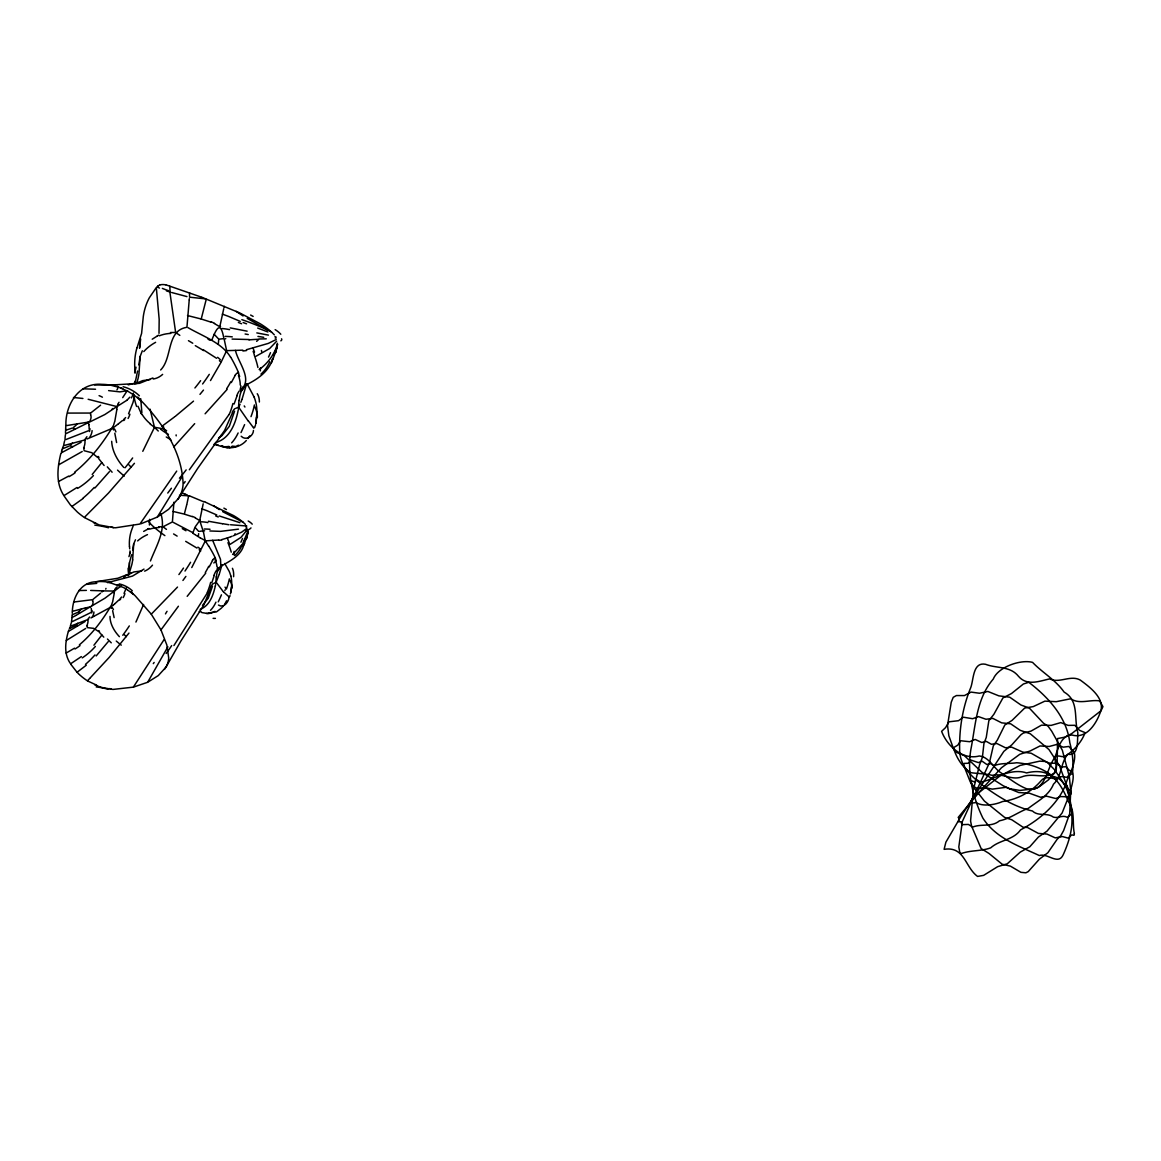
<?xml version="1.0" encoding="UTF-8"?>
<svg xmlns="http://www.w3.org/2000/svg" width="1161" height="1161" viewBox="0 0 1161 1161"><rect width="100%" height="100%" fill="white"/><g stroke="black" fill="none" stroke-linecap="round" stroke-linejoin="round"><path stroke-width="1.5" d="M149.609 519.33L149.406 525.033M90.616 414.84L90.587 413.751M137.578 371.012L134.966 383.638M256.523 417.205L256.175 422.517M92.677 600.876L92.648 600.15M131.614 554.711L129.481 562.679L129.045 573.897L117.812 578.251L95.971 581.763L98.83 581.53M136.737 383.609L138.014 378.675A227.382 135.634 8.7 0 0 138.957 373.769L140.147 356.442L142.324 350.767M135.489 539.792L133.704 543.928L132.63 559.907M116.898 407.627L116.913 406.597L126.694 400.385M114.329 591.791L114.344 591.08A14.962 3.12 -50.6 0 0 114.692 590.659L115.694 589.251M114.315 592.095L114.271 593.126M116.869 408.411L116.826 409.528M65.495 433.024L65.567 430.789M72.055 616.651L72.098 615.504M65.611 429.73L65.669 428.394M231.286 589.773L231.619 585.26M231.286 589.599L231.344 587.713M141.889 412.765L140.713 398.658M231.634 584.81L231.678 583.823A42.58 29.881 31 0 0 230.836 576.03M65.669 428.162L65.814 425.71L90.021 421.835L104.809 414.564L116.913 406.597L88.149 399.268M256.784 414.55L256.857 413.084A51.374 38.56 36 0 0 255.971 402.969L255.812 402.432A41.041 30.912 35.8 0 0 254.07 396.931M116.811 409.775L114.866 420.993M189.519 296.331L189.591 292.79M256.77 414.651L255.783 423.925L256.088 423.025M72.214 613.197L72.33 611.368L85.261 607.987M216.222 576.785L215.844 583.664M114.257 593.315L112.661 601.659M218.674 340.129L218.283 344.266M65.408 434.824L65.001 438.568M238.963 400.313L238.455 408.933M90.036 428.757L89.513 431.544M71.982 618.131L71.532 621.425M65.872 424.999C65.451 404.492 79.035 382.274 101.878 384.349A54.03 38.705 36.4 0 1 110.266 385.104L139.451 383.348L152.933 377.964M198.633 533.625L198.371 535.99M92.169 610.904L91.734 612.964M189.345 298.667L189.228 299.814M72.374 610.86C72.969 597.233 80.559 582.082 95.928 581.777M159.013 333.323L159.173 319.319L156.314 287.536L149.319 297.811A88.454 67.802 37.9 0 0 143.296 316.547L141.598 333.396L137.056 347.749M217.586 567.352L216.962 569.993M172.452 521.347L173.918 502.191M246.654 383.667L242.127 398.978M189.199 300.206L187.008 326.473M240.995 385.916L240.124 390.009M134.647 383.681L134.981 381.287M60.836 453.516C57.484 467.215 55.568 482.816 63.695 495.297M140.641 339.012L139.552 348.213L140.191 342.771M68.151 632.048C65.35 642.28 63.768 653.454 70.11 663.12M232.548 412.605L224.581 430.47L197.747 468.289L178.46 498.388L180.419 494.891A49.981 35.643 34.8 0 0 183.104 484.108C182.161 452.514 163.599 424.534 142.6 402.214A53.435 38.226 36.5 0 0 141.497 401.155L134.183 395.204L134.066 396.975M277.552 344.12L276.333 349.505M203.175 503.83L199.707 520.563L203.451 531.97M138.841 364.931L140.147 356.442M188.604 495.979L186.863 504.266M231.054 591.326L231.271 589.948L230.995 591.675M206.179 299.567L201.216 319.014L210.838 322.09M132.644 550.125L133.704 543.928M248.12 531.753L248.048 532.318M277.494 344.541L277.363 345.383M228.978 597.407C228.775 601.471 224 608.669 218.471 605.07M253.461 430.455C253.49 435.448 246.364 441.456 241.198 436.26M129.481 562.679L129.045 568.266M277.319 345.615L276.986 346.95M247.975 530.998L242.576 543.987L232.592 554.45M221.954 564.856L219.313 574.071M277.377 343.264C275.723 352.654 267.93 363.495 259.164 369.532M235.828 408.28L238.803 407.177L239.384 405.9M64.523 441.224L63.782 444.373M246.437 538.719L247.99 532.594L247.714 533.683M230.952 591.907L230.879 592.415M238.266 409.877C235.639 423.243 229.98 438.858 215.322 442.631M215.598 584.839L215.322 586.029M71.213 622.993L70.473 625.677M203.654 501.784L189.693 495.95M215.278 586.203C213.189 595.303 209.662 605.752 200.156 609.409M234.566 411.226L229.312 426.334L221.954 435.622A44.016 33.582 -83.2 0 1 218.645 437.784M276.782 348.198L276.274 349.722M224.349 306.359L224.044 307.563M212.478 586.29L208.211 598.278L202.464 605.331M223.725 308.797L219.792 326.691L214.379 323.6M186.703 504.875L184.323 514.105L172.931 511.42M255.493 425.057L254.564 427.669M275.767 351.478L276.405 349.679M276.347 349.896L275.52 352.523M230.662 593.024L230.386 593.91M114.663 421.646L113.705 424.679M246.727 537.282L247.482 534.539L245.508 538.748M61.678 450.758L61.446 452.732M84.347 448.073L83.868 449.481M61.736 450.555L62.143 449.322M113.473 425.405C103.387 442.675 90.384 459.567 74.565 472.251M276.623 348.126L274.562 353.075M79.383 644.834C92.474 633.819 103.111 619.495 111.587 604.866M192.973 532.623L194.946 527.428M192.944 532.71L173.149 522.319M112.501 602.153L111.761 604.315M87.467 625.663L87.031 626.882M211.81 582.778L214.321 575.188M126.404 587.727L124.024 593.387M275.404 352.61L271.471 362.74M62.578 448.044L63.028 446.753M246.422 538.196L243.2 546.323M211.81 339.999C215.772 330.464 220.256 319.086 223.754 337.822M160.828 513.641C166.255 529.996 156.662 545.133 150.437 560.966M219.095 574.666L216.135 582.212L213.595 583.562M68.847 630.002L68.339 631.453L84.971 621.599M143.587 604.46L135.924 622.064M234.087 404.043L236.989 395.916M186.355 327.417C166.357 330.87 172.554 357.98 160.653 369.982M241.952 399.457L240.849 402.33M210.765 587.916L203.886 604.896L180.782 641.206L165.805 667.372L158.302 675.571L147.679 682.247L167.895 646.779M225.176 589.773L224.857 590.615M69.602 627.985L69.805 627.462M133.326 525.411L131.324 530.882A72.185 50.982 31.2 0 0 129.437 546.367M248.251 420.746L253.635 427.959M240.08 404.246L239.717 405.131M128.552 575.58L131.875 564.449A185.136 124.183 6.6 0 0 132.702 559.921M244.652 543.246L244.115 544.451M273.386 357.849L272.748 359.286M191.768 567.555L205.12 541.331M243.549 545.685C240.574 556.917 226.424 562.621 220.546 566.597M272.08 360.737C267.451 373.058 255.768 380.169 246.059 384.915M205.221 541.113L203.48 532.072M229.863 596.449L229.98 595.564M221.432 361.535L226.627 350.651L224.334 339.897M187.792 327.533C202.333 336.008 222.172 342.843 230.575 357.24M220.866 566.031L220.503 559.341L212.681 540.373L205.323 540.895L208.632 546.12M221.824 564.783L220.967 566.191M209.256 566.916L212.55 560.429M247.322 529.605L241.038 537.34L229.849 544.524L227.28 538.007L221.78 539.575M274.431 353.35L273.459 355.251M150.059 409.151L154.486 427.321L142.788 451.31M226.598 600.774L225.844 602.138M231.3 382.579L235.204 375.366M195.324 526.673L199.707 520.563L195.237 517.893M245.203 539.314L244.405 540.736M207.558 592.531L173.918 645.545M241.546 390.473L245.813 385.321L244.797 386.482M276.637 341.232L269.657 348.532L256.044 356.238M122.703 397.628L127.26 390.618M128.537 413.838L133.007 402.475A220.488 118.959 10.5 0 0 133.994 398.078M229.152 414.39L189.359 469.77M225.278 603.081L224.683 604.025M249.76 435.883L247.903 438.568M218.283 569.325L220.111 567.032L218.224 568.832M86.915 436.71L85.232 439.105M205.729 573.142L187.182 596.333M88.454 421.791L88.062 422.357A6.24 2.656 -48.3 0 1 87.786 422.749L86.799 423.359M141.047 523.742L157.316 517.066L181.522 477.722M89.6 616.984L87.815 619.452L88.584 619.205M210.489 380.561L221.098 362.247L219.4 360.65M177.822 499.361L178.46 498.388L168.65 509.273L157.316 517.066M101.225 687.37L112.225 689.344A42.014 27.501 30.4 0 0 113.372 689.387L133.341 687.138L164.049 639.624M118.553 404.347L117.305 406.089A18.039 5.036 -51.6 0 1 116.942 406.611M1053.433 774.198C1060.269 768.582 1052.49 761.21 1055.944 754.476C1058.629 746.77 1061.923 734.898 1071.966 735.029C1086.072 738.991 1095.52 724.885 1099.873 713.493C1106.448 699.256 1090.295 687.501 1080.325 680.099C1070.457 674.57 1059.674 683.727 1049.617 678.895C1039.11 681.217 1026.963 686.296 1018.4 676.195C1010.041 665.775 996.718 668.634 985.529 664.281C972.628 661.726 973.789 679.678 970.698 687.733C962.73 707.064 959.218 728.31 959.639 749.237C959.537 766.536 972.163 777.072 984.601 786.81C999.273 797.302 1014.83 807.084 1032.434 810.988C1038.514 816.807 1046.932 812.221 1053.375 817.126C1058.077 818.723 1062.533 814.558 1067.307 817.359L1071.951 813.759L1067.293 786.229L1063.969 783.82L1054.783 769.961L1047.512 762.574L1031.2 753.257L1022.754 752.096L1011.55 747.103L1005.484 747.786L996.777 743.475L991.45 744.288L986.24 741.357L981.756 742.489L975.211 739.455L969.667 741.719L960.597 740.733L957.854 745.086L953.471 747.713C956.113 757.335 962.106 766.884 970.407 772.602C977.664 773.748 985.05 773.458 992.249 775.345C1002.407 772.776 1011.579 780.729 1021.709 776.912C1031.984 772.733 1043.594 778.639 1053.39 773.908M227.135 389.399L205.105 413.795M185.876 576.407L182.93 580.456M128.958 633.093L109.163 657.445L89.977 678.14M164.427 669.404L166.516 666.167A40.635 27.037 30.2 0 0 168.708 658.011L166.865 645.052L160.973 629.901L178.417 606.231M99.295 632.208L101.878 635.023L93.925 645.226M84.579 517.632L99.149 524.946L114.402 527.747A51.592 36.049 34.9 0 0 115.723 527.762L139.9 524.046L176.719 471.09M223.594 605.563L222.433 607.043M98.7 458.624L101.82 462.586L92.198 474.472M84.985 439.453L84.521 440.048L85.275 439.729M134.444 463.312L108.452 493.091L84.332 517.458A52.216 36.542 34.8 0 1 77.395 512.074L70.444 504.977L64.363 496.386M84.521 440.048L63.376 445.708M108.176 641.685L96.174 655.95M203.48 390.081L199.968 394.363M121.6 597.001L119.96 598.902M109.424 471.642L94.926 488.012M72.49 443.038L70.211 445.403M173.86 446.825L194.685 423.663M129.858 397.164L127.812 399.34A72.751 48.414 42.5 0 1 126.709 400.4M77.743 623.268L75.944 625.126M246.321 440.512C240.371 447.362 229.704 449.67 221.316 446.143M177.517 587.074L151.278 614.184L160.973 629.901M221.707 607.885L216.512 611.862L210.852 612.616M89.673 678.474L87.423 680.839A42.522 27.864 30.4 0 1 81.691 676.602L79.558 674.73M125.635 417.568L123.647 419.527M247.003 528.211L241.633 532.173L233.288 535.816M119.032 599.86L114.649 603.938M241.59 389.037C252.735 378.733 237.816 362 235.465 350.404M151.235 614.125L135.213 595.825A43.189 28.909 31.3 0 0 134.313 595.012L127.521 589.89M80.153 610.425L78.455 611.949M121.426 585.754L105.041 598.147L90.326 606.797M193.524 401.125L175.311 416.349M101.863 592.008L103.126 590.876L114.344 591.08M100.514 593.213L93.04 599.323M114.518 604.054L113.691 604.779M113.401 605.026L112.211 606.071M100.586 405.189L91.168 412.619M111.296 606.869L94.143 616.201M157.243 286.593L157.707 286.201A10.725 8.127 40.7 0 1 158.085 285.94M143.993 569.093L132.514 576.074L108.931 582.271A43.683 29.257 31.2 0 0 101.921 581.545L99.266 581.516M122.544 420.5L118.335 423.881M73.491 427.451L75.45 425.739A12.249 5.907 -45 0 0 77.279 423.765M86.262 665.238L77.047 672.263L71.053 664.6M162.105 426.16L174.731 416.77M117.885 424.229L112.936 428.003M82.939 498.606L71.822 506.559M112.806 428.104L86.944 439.018M85.696 628.464L66.293 640.495M152.222 339.215L157.49 335.877M276.245 339.491L268.336 343.395L246.408 349.722M82.213 451.513L58.63 464.835M158.723 526.746L163.004 526.789L171.901 522.203M81.357 656.589L70.56 663.831M143.659 531.419L148.013 529.039M158.114 285.925L159.637 285.127M81.11 442.268L61.722 452.616M76.989 487.504L63.913 495.66M74.536 648.186L66.119 653.062M86.611 423.475L65.466 433.938M238.411 445.156L235.988 446.506L232.142 446.129M141.671 570.936L133.82 571.952L127.188 575.101M215.017 611.354L213.174 612.311M68.688 476.083L58.485 481.539M135.344 383.681L142.658 380.634L150.146 379.56M93.765 616.404L90.95 617.942M72.011 617.507L75.668 615.577M128.929 573.926L131.556 572.721M75.958 615.417L90.21 606.869L85.392 607.972M90.848 612.544L83.128 616.36M71.416 622.006L82.765 616.535M69.355 628.609L74.943 625.866M147.578 682.305L133.399 687.123M70.27 626.258L87.206 619.814M110.658 607.377L110.745 607.334A14.208 6.342 -64.3 0 1 111.645 608.408M72.127 614.779L77.671 612.413M88.425 430.76L64.755 439.99M62.288 448.886L69.079 446.143M137.854 382.39L128.189 384.871M212.869 612.442L207.645 613.516L201.796 612.587M127.086 390.691L119.946 391.881L108.597 390.604M232.04 536.28L230.923 536.687M230.531 536.832L227.28 538.007M246.567 527.079L246.074 527.254M65.582 430.296L72.345 428.075M229.356 447.246L226.772 447.667M238.658 407.206L248.164 420.935M199.445 531.404L202.435 530.911M208.545 613.342L206.469 613.487M219.168 339.143L223.13 338.693M238.455 529.155L220.59 531.361L209.88 530.969M92.111 599.729L73.97 601.993M86.64 584.36L96.74 583.373M275.186 338.112L276.115 338.011M111.514 582.241L107.451 582.619M205.802 540.852L200.2 537.848M218.79 540.01L215.177 540.257M249.368 339.534L232.084 339.07M205.512 298.87L189.461 297.172M208.53 613.472L208.704 613.458A20.448 13.09 -79 0 0 210.867 613.037M242.794 350.158L226.627 350.651M203.16 530.853L204.626 530.795M170.464 332.51L175.645 332.496L179.824 335.384M78.672 590.543L86.393 590.383M212.521 540.373L214.364 540.286M67.773 413.084L90.5 413.055M87.438 627.637L93.722 628.362L98.569 631.482M266.261 338.823L259.005 338.983M115.708 385.307L94.636 384.915M76.031 625.619L77.09 625.692A11.407 5.834 -49.4 0 1 77.555 625.808M83.171 388.804L95.536 389.24M90.674 590.441L103.126 590.876M225.756 338.678L224.131 339.128M113.343 527.704L111.282 526.876M73.477 397.497L82.91 398.455M111.412 689.286L109.714 688.531M245.682 525.904L246.785 526.006M245.885 525.933L230.546 524.743M84.027 450.686L91.777 452.688L97.814 457.594M87.626 680.97L96.668 685.164M222.462 523.742L208.399 521.245M150.248 424.142L154.5 427.277L163.266 428.772M93.504 522.697L95.507 522.9M179.491 495.254L189.446 495.849M247.133 331.175L230.241 327.895M201.317 611.891L199.271 611.499M70.415 445.998L71.706 446.317A13.7 7.996 -52 0 1 72.272 446.564L72.693 446.811M165.921 284.822L201.709 297.245M110.498 385.147L119.336 387.44L128.058 391.388M187.501 315.545L201.216 319.014M268.423 335.108L256.813 332.902M108.974 582.343L123.327 587.422M186.95 296.592L171.625 292.499M117.116 584.622L118.959 585.115M185.121 514.396L192.291 516.645M120.468 387.861L122.732 388.543M274.939 336.617L275.999 336.951M215.003 444.068L218.253 445.113M175.645 332.496L169.854 291.962M239.906 522.668L219.226 515.948M169.332 291.803L166.4 290.86M100.804 687.239L94.868 684.961M228.848 596.696L223.463 591.834M201.97 508.895L205.729 510.245A71.489 44.553 9.7 0 1 207.093 510.767L216.802 514.976M222.346 314.138L226.888 315.792A86.886 46.948 11.4 0 1 228.528 316.402L240.225 321.379M213.929 444.286L221.533 446.419A25.861 23.539 75.9 0 0 228.993 446.404M246.567 323.817L243.157 322.54M78.556 612.355L79.601 612.863M257.684 328.055L267.872 331.973M181.74 492.801L184.889 494.035M185.034 494.093L187.327 495.007M203.785 501.523L205.279 502.132M201.883 297.318L205.526 298.783M205.686 298.856L239.616 312.875L260.035 323.658A64.9 49.691 36.7 0 1 266.29 327.823L266.638 328.084A56.163 43.146 36.9 0 1 268.684 329.651L271.558 332.09L247.22 318.404M205.686 502.292L233.434 515.513A53.595 38.284 31.2 0 1 238.658 518.836L238.948 519.04A46.353 33.205 31.2 0 1 240.661 520.288L243.055 522.203L222.709 511.682M159.463 288.059L157.316 286.97M123.763 587.669L127.159 589.657M170.362 439.409L166.255 437M128.16 391.446L134.183 395.204M73.448 428.162L74.71 429.033M199.997 537.746L195.237 534.815M188.445 340.681L192.755 343.235M185.687 541.345L196.906 548.05M173.584 533.944L177.14 536.106M203.088 349.621L216.57 358.285M243.07 315.966L236.147 311.337M166.633 430.731L165.762 430.18M219.269 509.592L213.537 505.572M165.355 429.904L164.383 429.236M192.799 533.175L194.656 534.423M166.458 529.372L163.004 526.789M199.17 549.763L200.679 551.054M214.117 334.237L218.428 338.809M133.486 594.301L131.89 592.574M243.244 522.363L245.392 524.38M158.259 431.021L154.5 427.277M223.275 591.66L216.135 582.212M195.57 527.979L198.516 531.23M271.79 332.307L274.344 334.861M79.224 674.425L77.076 672.292M126.215 636.678L124.358 634.748M131.149 467.273L128.9 464.835M138.536 398.092L140.481 400.226M103.779 637.142L101.878 635.023M88.338 423.301L89.237 424.621M104.113 465.503L101.82 462.586M224.697 563.477L229.196 571.343A34.017 23.931 30.8 0 1 230.691 575.609L230.807 576.03M140.96 412.953L137.999 406.263M247.061 383.74L254.056 396.931M215.119 557.962L216.323 560.807M238.266 372.637L239.674 376.498M253.011 348.024L254.535 352.073M114.126 617.623L112.632 610.701M116.608 442.544L114.808 433.227M163.759 428.394L163.556 426.711M130.308 553.173L129.945 550.924M135.227 373.044L134.807 368.066A87.264 65.93 36.5 0 1 136.969 347.705M129.698 548.819L129.495 546.381M170.13 292.05L169.782 286.274M260.456 367.877A35.483 2.815 87.1 0 1 260.311 370.881M221.025 435.375A10.42 4.6 40 0 1 221.736 435.331M232.287 412.358A36.397 18.112 51.5 0 1 234.986 408.585M239.239 400.516A25.02 12.292 78.5 0 1 241.633 390.618M230.763 357.24A46.106 12.582 57.1 0 1 238.615 372.87M235.044 375.322A10.275 7.169 -9.2 0 1 238.078 372.478M238.455 375.467A37.413 10.652 56.6 0 1 240.225 385.002M242.634 387.193A48.472 9.607 -51 0 1 242.591 387.992M236.699 395.959A32.363 17.575 -19.5 0 1 239.195 391.054M240.937 391.272A25.498 13.961 -19.2 0 1 242.809 389.37M232.882 403.549A176.312 104.838 26.6 0 1 229.21 414.419M186.152 469.9A281.049 119.656 -15.7 0 1 179.433 478.216M253.113 351.319A26.122 2.191 68.8 0 1 254.172 354.163M254.23 355.005A27.167 4.847 67.4 0 1 257.916 367.5M261.704 351.667A36.354 3.091 78.6 0 1 261.414 350.404M246.582 350.506A39.953 38.182 39.2 0 1 242.896 350.97M254.39 404.971A33.466 11.595 -63.3 0 1 250.994 416.639M254.607 406.437A38.066 18.112 37.1 0 1 257.321 417.641M257.249 393.724A38.821 19.229 -49 0 1 259.367 402.011M222.128 445.984A37.196 2.641 20.5 0 1 224.204 446.854M244.594 424.621A34.061 4.078 -66.4 0 1 240.995 432.574M238.121 432.98A25.527 12.698 -73.5 0 1 231.634 442.863M232.185 446.767A24.541 15.485 -75.1 0 1 229.327 447.711M272.298 359.329A69.631 21.391 -61.8 0 1 271.645 360.766M270.484 352.668A46.571 22.799 -58.9 0 1 268.51 357.095M184.164 483.136A136.316 74.754 -86 0 1 185.165 481.539M255.884 422.27A49.197 17.197 47.6 0 1 255.812 422.793M225.118 336.371A41.665 19.36 6.5 0 1 232.287 336.864M248.962 339.897A26.659 3.512 -6.7 0 1 258.076 339.302M281.542 338.78A62.143 8.287 6.7 0 1 280.831 340.855M167.75 493.048A102.966 10.58 -55.8 0 1 171.407 488.23M217.6 357.312A41.956 34.612 19.8 0 1 220.372 359.707M195.295 345.659A60.053 3.744 31.3 0 1 203.654 350.593M209.981 340.275A65.524 2.844 29.6 0 1 208.037 339.157M219.69 326.56A14.034 7.924 8.7 0 1 220.561 326.531M241.604 323.759A44.597 15.195 16.8 0 1 238.353 322.439M241.836 319.652A30.723 3.686 20.9 0 1 267.799 330.203M275.157 329.637A39.01 17.865 3.7 0 1 280.788 334.252M168.447 434.417A63.057 50.112 8 0 1 160.537 429.135M171.088 440.193A57.078 55.191 -73.5 0 1 170.217 439.642M162.642 374.379A78.426 36.992 71.2 0 1 153.237 378.994M211.012 321.786A41.215 32.174 7.7 0 1 214.582 323.324M132.659 457.956A69.312 11.842 -46.6 0 1 125.011 467.825M124.271 476.083A40.737 12.582 39 0 1 117.537 470.118M133.442 393.028A68.499 44.35 24.6 0 1 131.396 397.918M143.79 351.565A64.392 45.381 14.7 0 1 155.618 342.321M157.403 335.79A42.101 28.517 19.8 0 1 158.723 335.137M159.362 335.79A35.889 24.149 19.2 0 1 170.827 333.381M112.544 408.541A34.932 0.769 -60.4 0 1 112.167 409.209M119.032 402.272A18.591 4.455 -52.7 0 1 117.624 404.405M150.466 423.925A35.149 29.228 25.3 0 1 142.005 414.332M141.715 414.448A41.303 35.44 22.4 0 1 140.887 412.968M136.606 406.466A64.189 52.796 29.4 0 1 133.863 395.35M129.901 414.23A66.409 36.876 15.8 0 1 128.087 418.468M124.749 419.6A68.731 28.677 -10.5 0 1 123.676 420.601M112.486 428.394A17.139 8.388 -67.5 0 1 113.604 429.991M114.344 428.801A25.237 12.452 -66.2 0 1 115.882 431.892M123.777 467.448A46.106 31.608 32.2 0 1 111.674 441.311M136.026 367.195A37.007 12.887 -63.2 0 1 134.632 372.666M98.09 456.404A57.499 29.983 84.1 0 1 99.019 457.405M112.109 472.208A40.577 8.824 42.1 0 1 107.305 466.853M94.244 487.431A140.786 128.073 38.9 0 1 82.736 498.388M93.417 475.575A85.363 79.079 32.3 0 1 77.598 488.418M90.587 414.869A13.09 6.473 -41.1 0 1 89.702 421.588M88.758 425.1A15.209 7.996 -58.8 0 1 89.107 429.28M92.096 430.6A15.325 9.39 -37.5 0 1 89.847 437.029M75.044 472.89A79.746 74.885 34.6 0 1 69.05 476.663M84.913 440.73A12.844 7.039 -56.1 0 1 83.621 448.044M176.211 435.854A154.123 15.732 -33.6 0 1 176.138 434.882M258.497 339.578A159.318 5.065 -44.8 0 1 256.654 341.363M230.734 381.824A103.909 63.768 76.2 0 1 226.671 388.674M200.606 380.663A117.029 35.222 -68.7 0 1 194.917 387.977M209.285 374.35A218.631 88.497 -79.8 0 1 202.594 383.972M137.738 397.091A37.326 33.393 17 0 1 138.652 398.005M123.153 386.715A32.595 28.488 19.5 0 1 139.349 395.77M94.81 525.12A30.23 7.837 6.4 0 1 108.466 527.747M117.624 386.221A84.942 15.63 -7.2 0 1 116.942 389.806M99.077 395.654A79.079 17.241 -4.1 0 1 102.4 397.193M159.579 285.011A13.917 10.536 40.6 0 1 165.66 284.866M276.028 351.594A50.01 43.233 86.1 0 1 275.65 352.726M269.773 361.681A38.806 33.118 81.4 0 1 260.978 374.118M244.927 407.032A47.05 3.033 59.3 0 1 244.216 405.929M253.78 427.64A71.024 7.851 83.1 0 1 253.577 427.364M257.945 336.414A45.918 5.21 5.1 0 1 263.736 337.343M245.116 334.005A28.72 1.495 9.9 0 1 248.251 334.557M221.795 328.519A29.852 14.977 8.9 0 1 229.573 329.637M253.142 316.416A36.717 6.008 26.7 0 1 250.616 315.037M168.577 290.714A24.265 3.512 14.9 0 1 162.351 288.378M234.116 551.417A29.054 2.932 87.5 0 1 233.796 554.827M210.518 587.713A29.983 17.023 53 0 1 212.826 583.881M216.454 576.988A20.579 9.622 75.4 0 1 218.341 569.427M208.82 546.178A37.703 8.054 55.1 0 1 215.453 558.252M212.448 560.386A8.562 6.444 -12.6 0 1 214.974 557.831M215.09 559.675A30.563 6.864 54.5 0 1 216.904 566.539M218.776 567.831A40.446 5.645 -50.3 0 1 218.892 568.121M214.088 575.203A27.051 16.399 -22.2 0 1 216.265 570.661M217.542 570.878A21.319 13.003 -21.9 0 1 219.095 569.122M210.663 582.343A143.485 96.653 26 0 1 207.282 592.4M171.668 645.589A232.81 115.795 -17.9 0 1 166.125 653.498M227.948 542.68A22.19 2.844 66 0 1 231.257 552.157M235.204 534.292A29.722 1.466 77.8 0 1 235.073 533.683M221.853 539.909A32.813 31.957 25.4 0 1 218.819 540.344M229.341 578.86A28.009 10.464 -65.2 0 1 226.395 589.004M229.776 580.065A31.521 12.771 34.4 0 1 232.011 588.09M232.432 568.295A32.639 17.415 -51.7 0 1 233.608 576.712M215.409 618.378A31.028 5.021 19.5 0 1 213.102 618.334M221.446 594.838A28.503 4.151 -67 0 1 218.253 601.848M215.931 602.182A21.275 10.855 -76.4 0 1 210.489 610.294M243.781 544.407A58.123 19.722 -63.5 0 1 243.229 545.612M242.504 538.428A38.792 20.216 -61.7 0 1 240.893 542.231M230.908 591.123A40.635 11.552 45.4 0 1 230.879 591.471M204.249 529.024A34.438 19.011 4.8 0 1 210.039 529.271M250.994 527.921A51.766 12.205 5.4 0 1 246.074 530.795M153.31 663.628A86.727 4.876 -55.8 0 1 154.137 662.452M197.936 547.136A34.627 26.572 13.9 0 1 200.272 548.979M164.877 535.627A49.444 7.764 30.2 0 1 149 522.087M185.963 530.751A54.001 7.605 28.4 0 1 182.292 528.647M199.648 520.404A11.61 7.488 6.8 0 1 200.36 520.346M218.253 516.993A37.05 16.181 15.7 0 1 215.641 515.919M248.193 521.013A32.566 11.537 2.4 0 1 252.227 524.162M152.497 565.16A62.694 32.624 74.5 0 1 144.617 571.139M192.407 516.427A34.09 28.386 4.4 0 1 195.367 517.69M129.306 625.91A58.282 13.293 -47.8 0 1 122.776 635.27M121.266 645.139A33.219 7.953 36.9 0 1 116.26 641.046M137.651 540.91A53.348 33.509 11.3 0 1 147.462 534.626M147.911 528.952A34.743 20.898 16 0 1 149 528.502M149.696 529.14A29.605 17.647 15.4 0 1 159.101 527.544M123.763 577.641A36.891 27.574 39.4 0 1 126.825 574.724M117.043 586.827A28.836 2.09 -60.8 0 1 116.448 587.974M115.81 587.988A15.412 2.641 -51.9 0 1 114.692 589.614M128.421 572.678A52.956 41.114 23.1 0 1 128.16 568.135M124.909 593.634A54.523 34.525 14.4 0 1 123.211 597.596M120.7 598.989A57.223 28.299 -12.7 0 1 119.801 599.961M112.109 607.624A20.942 9.361 -63.1 0 1 113.43 609.612M119.394 636.678A37.733 23.83 28 0 1 110.005 616.418M130.148 552.462A30.737 9.157 -61.2 0 1 128.944 556.641M98.758 630.641A47.064 24.961 88 0 1 99.512 631.323M111.267 642.831A33.045 4.92 40.4 0 1 107.451 639.029M94.999 654.935A112.443 108.408 31.8 0 1 85.464 664.382M95.376 646.445A68.891 66.395 17.1 0 1 82.271 657.881M92.561 600.977A10.87 4.441 -39.9 0 1 92.082 605.578M91.182 608.32A12.611 5.849 -55.9 0 1 91.385 611.412M93.881 611.934A12.756 6.705 -36.1 0 1 92.387 616.781M80.007 645.632A64.189 62.346 8.6 0 1 75.044 648.984M87.975 620.235A10.681 5.152 -53.3 0 1 86.843 625.75M81.705 608.741A10.159 4.049 -43.6 0 1 80.182 610.323M165.472 613.893A126.593 23.22 -34.6 0 1 167.039 611.325M215.003 561.866A130.264 5.384 -44.9 0 1 213.827 562.998M208.719 566.307A83.447 54.712 81.6 0 1 205.294 572.518M183.482 568.063A94.999 25.266 -66.5 0 1 178.91 574.564M190.578 562.272A173.628 68.238 -75.9 0 1 185.005 571.052M131.222 591.776A30.259 28.169 10 0 1 131.962 592.516M119.235 583.896A26.369 24.192 14.3 0 1 132.296 590.789M96.218 686.935A24.874 8.577 5.1 0 1 107.973 689.286M105.97 588.409A65.089 7.532 -5.9 0 1 105.68 589.077M246.93 537.369A41.186 35.643 78 0 1 246.625 538.298M241.909 545.51A31.898 27.153 73.4 0 1 234.725 555.538M226.119 588.496A38.734 4.963 59 0 1 225.016 587.147M229.094 596.638A58.485 8.083 83.6 0 1 228.891 596.551M222.564 523.698A23.873 1.321 8.6 0 1 228.92 524.743M201.332 521.797A24.686 14.483 7.2 0 1 207.95 522.581M226.41 509.519A30.375 8.04 25.7 0 1 223.899 508.126M1057.308 754.94L1057.003 764.446L1055.088 771.818L1048.499 779.815L1038.413 787.347L1034.698 788.812L1019.895 790.423L1009.635 788.754L1003.104 785.721L981.814 772.152L964.385 755.666L955.982 752.154L953.616 749.121L948.856 735.74L947.536 725.509L951.236 702.274L953.225 697.326L956.403 695.555L964.443 695.57L970.988 692.087L979.507 693.248L987.88 691.448L998.852 695.86L1009.707 697.18L1020.925 704.988L1029.357 708.108L1043.478 723.187L1048.035 726.147L1051.735 731.241L1062.344 750.253L1069.354 776.753L1071.023 793.979L1069.063 795.619L1062.112 812.99L1047.004 831.145L1038.398 837.052L1029.822 846.746L1020.272 852.101L1007.284 863.784L997.662 866.657L983.628 875.365L977.562 876.424C964.806 867.006 964.791 846.064 944.111 849.33L945.896 842.16L961.381 815.661L1003.859 751.356L1011.87 744.796L1020.867 734.811L1023.16 733.113L1031.026 731.096L1041.461 725.175L1051.184 725.378L1060.777 722.606L1068.12 725.378L1074.839 725.306L1079.483 730.313L1085.085 732.635C1081.718 742.14 1073.983 750.296 1065.711 755.942C1062.402 758.278 1058.368 754.229 1055.364 756.885C1046.38 767.479 1046.308 792.382 1027.311 789.045C1016.978 785.126 1008.328 777.638 999.2 771.615C992.815 766.318 988.359 756.885 979.303 755.971C962.585 760.455 946.984 745.768 941.615 731.343L945.605 727.57L948.943 721.823L958.522 720.691L963.282 717.193L972.628 718.703L978.476 716.613L985.965 719.254L992.873 718.398L1001.667 722.853L1010.665 723.811L1020.243 730.342L1030.257 733.752L1048.949 749.542L1059.572 765.825L1067.931 788.783L1070.732 790.772L1069.702 813.672L1063.65 830.492L1060.661 835.92L1057.221 839.185L1047.861 852.755L1039.342 859.213L1028.211 871.621L1025.889 872.796L1020.925 872.332L1010.404 866.135L1002.146 864.205L988.954 853.422L981.132 848.546L971.583 826.081L970.581 821.016L973.281 790.177L979.565 764.809L982.395 757.364L983.933 743.533L986.255 737.453L988.867 720.633L993.874 714.305L1002.93 697.921L1011.463 693.567L1023.378 684.003L1028.777 682.291C1048.049 697.006 1066.814 717.164 1069.803 742.663C1072.503 752.676 1073.751 763.14 1072.416 773.502C1067.699 774.982 1066.785 782.282 1064.753 786.868C1055.929 805.937 1038.689 820.305 1020.548 829.883C1013.074 840.346 999.868 839.693 990.739 847.82C981.596 851.318 970.973 850.041 961.381 853.524L959.842 852.58L958.812 846.964L962.367 821.437L989.404 762.821L993.323 745.812L997.299 740.137L1004.86 724.943L1012.087 720.371L1024.67 708.079L1033.305 706.585L1044.871 701.142L1056.249 701.694L1070.689 698.762C1079.541 704.669 1090.077 699.328 1099.627 700.896L1102.95 706.628L1101.063 710.692L1071.821 733.534L1065.101 737.104L1057.54 738.57L1057.308 754.94M1071.748 814.804C1073.04 828.852 1068.889 842.189 1063.171 854.83C1058.193 865.729 1047.585 852.711 1039.342 855.555C1018.719 845.89 995.862 838.387 982.816 818.012C972.686 796.765 966.881 772.95 970.872 749.484C975.646 725.233 976.328 698.632 993.294 679.025C998.068 666.922 1020.925 659.158 1032.564 662.38C1042.651 672.872 1055.697 680.027 1064.086 692.058C1079.483 700.867 1073.635 718.354 1077.872 732.78C1077.19 739.746 1079.077 756.754 1067.859 754.2C1060.53 762.342 1062.126 776.143 1053.491 784.183C1048.862 795.604 1037.542 801.177 1028.341 808.361C1018.284 811.902 1010.055 818.752 999.476 820.798C991.712 827.43 981.582 823.468 972.715 827.067L968.376 824.426L962.034 824.658L960.96 821.785L958.435 821.698L959.175 818.476L958.202 817.431L978.084 793.282L999.824 776.07L1020.069 765.433L1039.748 761.152L1044.929 761.442L1049.573 763.14L1057.149 763.328L1060.951 766.87L1066.219 766.811L1069.325 770.44C1077.727 770.977 1070.181 791.686 1068.135 796.823L1060.661 796.562L1055.828 798.521L1046.656 796.199L1040.474 797.23L1029.27 793.166L1018.85 792.557L1006.05 787.303L992.292 789.132L985.355 787.666L977.025 788.319L973.702 786.505L970.262 781.89L963.572 765.012L964.181 763.401L968.158 763.256L970.799 760.049L978.447 762.617L981.959 761.094L986.908 764.548L990.173 763.459L994.005 765.81C1000.811 762.777 1009.011 763.938 1016.688 762.748C1030.068 763.749 1042.418 768.234 1053.158 776.477C1067.844 778.625 1071.4 802.919 1071.748 814.804M971.046 801.061L1001.45 767.769L1019.779 754.302L1030.155 750.978L1040.038 745.957L1049.152 746.494L1056.873 744.433L1063.128 747.176L1068.86 746.45L1072.154 750.224C1078.511 752.531 1071.676 774.706 1066.538 777.42C1062.562 776.041 1058.788 776.404 1055.494 778.987C1050.545 777.885 1044.668 775.954 1040.938 780.932C1031.258 792.179 1017.021 799.581 1002.494 801.54C994.933 804.907 982.714 806.837 976.053 802.556L972.454 803.02L971.728 800.147L971.046 801.061M1074.36 833.583L1074.012 835.281L1071.719 834.919L1068.091 838.097L1062.359 836.544L1055.262 837.879L1046.961 834.077L1038.369 833.409L1027.5 827.503L1023.015 827.212L1011.739 819.739L1004.613 817.402L984.412 801.075L971.844 785.01L971.351 782.021L971.801 780.874L974.398 781.919L976.561 779.641L980.566 782.079C991.625 780.714 1010.055 767.305 1026.542 772.921C1051.024 767.015 1059.993 781.687 1068.73 802.236C1075.202 810.683 1072.169 823.512 1074.36 833.583M972.149 799.058L971.568 800.161L972.149 799.058"/></g></svg>
